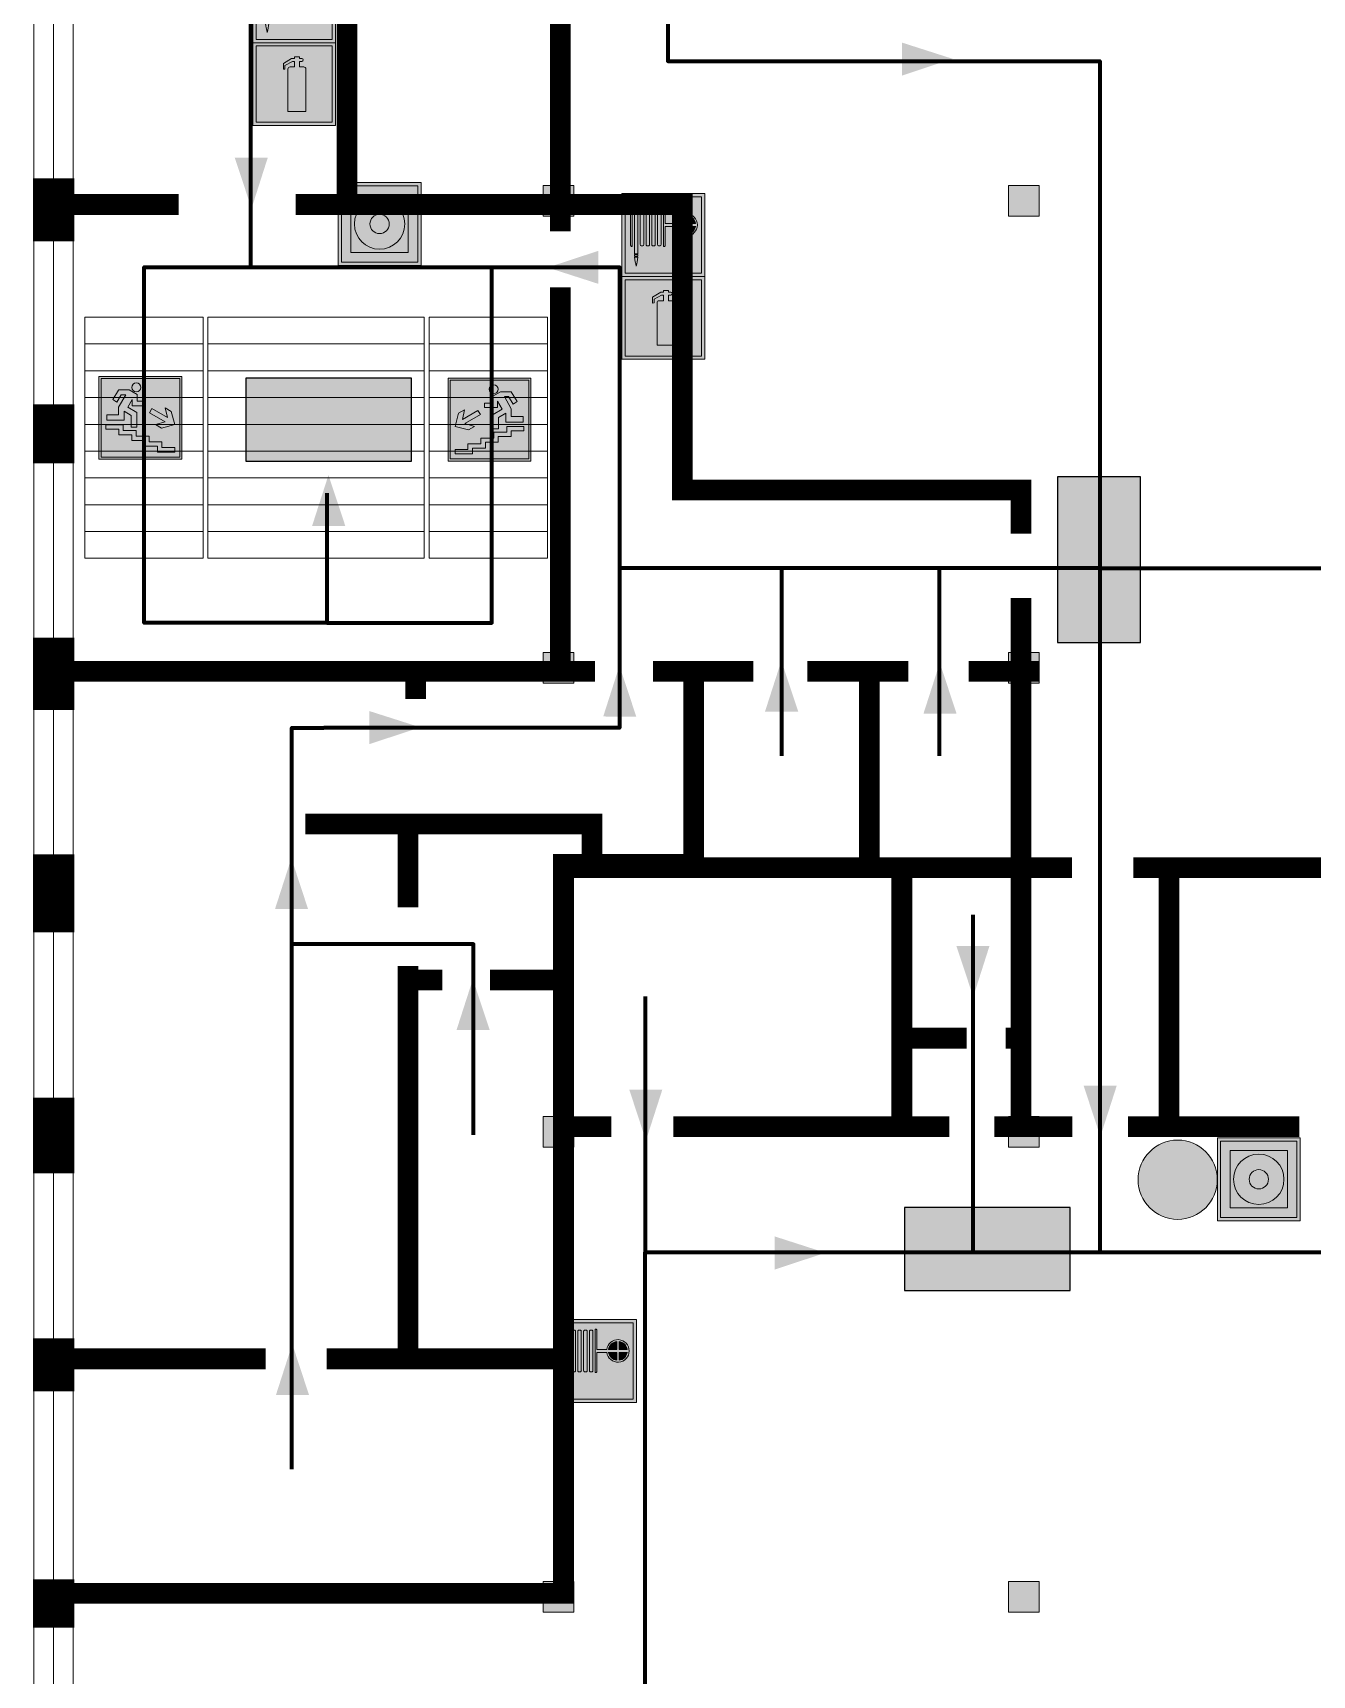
# Model space of a CAD drawing. Header units: millimetres. Extents: x 13810 to 67229, y 12374 to 21950.
# Drawn here: x 25516.7 to 25627.8, y 14650.6 to 14793.2 of the extents above; entities that cross this region are included whole.
import ezdxf

# ---------------------------------------------------------------- set-up
doc = ezdxf.new("R2010")
doc.units = ezdxf.units.MM
doc.layers.add('План_Штампы', color=7, linetype='Continuous')

# ---------------------------------------------------------------- blocks, each defined once
blk = doc.blocks.new('A$C54414219')
at = {"true_color": 0xffffff}
h = blk.add_hatch(color=7, dxfattribs=at)
h.paths.add_polyline_path([(2.39, -9.45), (2.39, -18.3), (11.23, -18.3), (11.23, -9.45)], flags=0)
h.paths.add_polyline_path([(10.71, -13.87, -1), (2.92, -13.87, -1)], flags=0)
h.paths.add_polyline_path([(8.3, -13.87, -1), (5.33, -13.87, -1)], flags=0)
h.paths.add_polyline_path([(0.41, -7.47), (0.41, -20.27), (13.21, -20.27), (13.21, -7.47)])
h.paths.add_polyline_path([(0.92, -19.77), (12.71, -19.77), (12.71, -7.98), (0.92, -7.98)], flags=16)
h.paths.add_polyline_path([(11.23, -9.45), (11.23, -18.3), (2.39, -18.3), (2.39, -9.45)], flags=0)
at = {"lineweight": 5}
h = blk.add_hatch(color=242, dxfattribs=at)
h.paths.add_polyline_path([(12.71, -7.98), (0.92, -7.98), (0.92, -19.77), (12.71, -19.77)])
h.paths.add_polyline_path([(11.23, -18.3), (2.39, -18.3), (2.39, -9.45), (11.23, -9.45)], flags=16)
h.paths.add_polyline_path([(10.71, -13.87, -1), (2.92, -13.87, -1)], flags=0)
h.paths.add_polyline_path([(8.3, -13.87, -1), (5.33, -13.87, -1)], flags=0)
at = {"true_color": 0xffffff}
h = blk.add_hatch(color=7, dxfattribs=at)
h.paths.add_polyline_path([(2.39, -9.45), (2.39, -18.3), (11.23, -18.3), (11.23, -9.45)])
h.paths.add_polyline_path([(10.71, -13.87, -1), (2.92, -13.87, -1)], flags=16)
h.paths.add_polyline_path([(8.3, -13.87, -1), (5.33, -13.87, -1)], flags=0)
at = {"lineweight": 5}
h = blk.add_hatch(color=242, dxfattribs=at)
h.paths.add_polyline_path([(2.92, -13.87, 1), (10.71, -13.87, 1)])
h.paths.add_polyline_path([(8.3, -13.87, -1), (5.33, -13.87, -1)], flags=16)
at = {"color": 242, "lineweight": 5}
for p, q in [((0.41, -20.27), (0.41, -7.47)), ((0.41, -7.47), (13.21, -7.47)), ((0.41, -7.47), (13.21, -7.47)), ((13.21, -20.27), (13.21, -7.47)), ((0.41, -20.27), (13.21, -20.27))]:
    blk.add_line(p, q, dxfattribs=at)
for points in [[(0.92, -7.98), (12.71, -7.98), (12.71, -19.77), (0.92, -19.77)], [(2.39, -9.45), (11.23, -9.45), (11.23, -18.3), (2.39, -18.3)]]:
    blk.add_lwpolyline(points, close=True, dxfattribs=at)
for radius in [3.89, 1.49]:
    blk.add_circle((6.81, -13.87), radius, dxfattribs=at)
blk = doc.blocks.new('A$C7B8C2D5B')
at = {"lineweight": 0}
h = blk.add_hatch(color=5, dxfattribs=at)
h.dxf.hatch_style = 1
h.paths.add_polyline_path([(1.397, -3.024, 1), (-2.112, -3.024, 1)])
at = {"color": 5, "lineweight": 0}
blk.add_circle((-0.358, -3.024), 1.755, dxfattribs=at)
blk = doc.blocks.new('A$C32E8229D')
at = {"true_color": 0xffffff}
blk.add_hatch(color=7, dxfattribs=at).paths.add_polyline_path([(0, 0), (0, -8), (16, -8), (16, 0)])
h = blk.add_hatch(color=126)
h.paths.add_polyline_path([(0.2, -0.2), (15.8, -0.2), (15.8, -7.8), (0.2, -7.8)])
h.paths.add_polyline_path([(13.49, -2.05), (12.08, -2.05), (11.37, -2.63, 0.162397), (11.29, -2.84), (11.29, -3.63), (10.35, -3.63), (10.35, -4.05), (11.68, -4.05), (11.68, -3.48), (12.26, -4.28), (11.29, -5.1), (11.29, -6.78), (11.85, -6.78), (11.85, -5.44), (12.8, -4.64), (12.8, -5.94), (14.46, -5.94), (14.46, -5.39), (13.45, -5.39), (13.45, -3.97), (12.46, -2.59), (13.15, -2.59), (13.69, -3.34), (14.18, -3)], flags=16)
h.paths.add_polyline_path([(10.74, -1.82, 1), (11.8, -1.82, 1)], flags=16)
h.paths.add_polyline_path([(9.39, -3.59), (5.99, -3.59), (6.56, -3.03), (5.91, -3.03), (5.1, -3.83), (5.91, -4.64), (6.56, -4.64), (5.99, -4.09), (9.39, -4.09)], flags=16)
h.paths.add_polyline_path([(4.29, -1.08), (1.72, -1.08), (1.72, -6.6), (4.29, -6.6)], flags=16)
at = {"color": 126}
blk.add_lwpolyline([(16, -8), (0, -8), (0, 0), (16, 0)], close=True, dxfattribs=at)
blk = doc.blocks.new('A$C7B4425F7')
at = {"true_color": 0xffffff}
blk.add_hatch(color=7, dxfattribs=at).paths.add_polyline_path([(0, 0), (-16, 0), (-16, -8), (0, -8)])
h = blk.add_hatch(color=126)
h.paths.add_polyline_path([(-0.2, -0.2), (-15.8, -0.2), (-15.8, -7.8), (-0.2, -7.8)])
h.paths.add_polyline_path([(-11.76, -2.03), (-11.76, -3.66), (-11.17, -3.66, -0.568275), (-11.17, -6.18), (-12.58, -6.18), (-12.58, -2.03)], flags=16)
h.paths.add_polyline_path([(-13.33, -4.12, -0.495768), (-13.59, -6.18), (-15.03, -6.18), (-15.03, -2.03), (-13.59, -2.03, -0.487973)], flags=16)
h.paths.add_polyline_path([(-10.25, -2.03), (-9.48, -2.03), (-9.48, -6.18), (-10.25, -6.18)], flags=16)
h.paths.add_polyline_path([(-13.84, -3.69), (-14.24, -3.69), (-14.24, -3.03), (-13.9, -3.03, -0.692621)], flags=0)
h.paths.add_polyline_path([(-9.15, -2.03), (-8.4, -2.03), (-8.04, -3.07), (-7.68, -2.03), (-6.93, -2.03), (-7.64, -4.1), (-6.93, -6.18), (-7.68, -6.18), (-8.04, -5.14), (-8.4, -6.18), (-9.15, -6.18), (-8.44, -4.1)], flags=16)
h.paths.add_polyline_path([(-11.76, -4.46), (-11.42, -4.46, -0.692621), (-11.36, -5.12), (-11.76, -5.12)], flags=0)
h.paths.add_polyline_path([(-13.9, -5.2), (-14.24, -5.2), (-14.24, -4.55), (-13.84, -4.55, -0.708038)], flags=0)
edge = h.paths.add_edge_path(flags=16)
edge.add_ellipse((-5.51, -4.08), major_axis=(0, 2.05), ratio=0.586184, start_angle=0, end_angle=360)
edge = h.paths.add_edge_path(flags=0)
edge.add_ellipse((-5.51, -4.08), major_axis=(0, 1.14), ratio=0.454828, start_angle=0, end_angle=360)
h.paths.add_polyline_path([(-4.13, -4.96, 0.377264), (-3.48, -4.52, 0.0555), (-3.16, -2.03), (-1.66, -2.03), (-1.66, -4.96), (-0.96, -4.96), (-0.96, -7.01), (-1.75, -7.01), (-1.75, -6.18), (-3.3, -6.18), (-3.3, -7.02), (-4.13, -7.02)], flags=16)
h.paths.add_polyline_path([(-2.73, -2.91), (-2.28, -2.91), (-2.28, -4.96), (-3.05, -4.96, 0.079136)], flags=0)
at = {"color": 126}
blk.add_lwpolyline([(-16, -8), (0, -8), (0, 0), (-16, 0)], close=True, dxfattribs=at)
blk = doc.blocks.new('вниз')
at = {"lineweight": 0, "true_color": 0xffffff}
h = blk.add_hatch(color=7, dxfattribs=at)
h.dxf.hatch_style = 1
h.paths.add_polyline_path([(40994.51, -4472.22), (40986.51, -4472.22), (40986.51, -4480.22), (40994.51, -4480.22)])
h.paths.add_polyline_path([(40994.31, -4472.42), (40994.31, -4480.01), (40986.71, -4480.01), (40986.71, -4472.42)], flags=16)
h.paths.add_polyline_path([(40988.43, -4473.53), (40989.43, -4473.53), (40990.19, -4473.96), (40990.19, -4474.6), (40991, -4474.6), (40991, -4475.06), (40989.73, -4475.06), (40989.73, -4474.46), (40989.3, -4475.18), (40990.17, -4475.7), (40990.17, -4477.11), (40989.63, -4477.11), (40989.63, -4476.01), (40988.94, -4475.59), (40988.94, -4476.46), (40988.94, -4476.46), (40987.47, -4476.46), (40987.26, -4476.46), (40987.26, -4475.92), (40988.4, -4475.92), (40988.4, -4475.2), (40989.1, -4473.99), (40988.66, -4473.99), (40988.24, -4474.7), (40987.86, -4474.47), (40988.41, -4473.56)], flags=0)
h.paths.add_polyline_path([(40990.55, -4473.29, -1), (40989.69, -4473.29, -1)], flags=0)
h.paths.add_polyline_path([(40988.85, -4476.89), (40988.85, -4477.43), (40990.1, -4477.43), (40990.1, -4477.99), (40991.34, -4477.99), (40991.34, -4478.54), (40992.59, -4478.54), (40992.59, -4479.09), (40993.83, -4479.09), (40993.83, -4479.52), (40992.17, -4479.52), (40992.17, -4478.97), (40990.91, -4478.97), (40990.91, -4478.41), (40989.68, -4478.41), (40989.68, -4477.86), (40988.43, -4477.86), (40988.43, -4477.31), (40987.6, -4477.31), (40987.18, -4477.31), (40987.18, -4476.89)], flags=0)
h.paths.add_polyline_path([(40991.61, -4475.33), (40993.12, -4476.2), (40992.9, -4475.27), (40993.48, -4475.6), (40993.83, -4476.88), (40992.56, -4477.22), (40991.97, -4476.88), (40992.9, -4476.61), (40991.38, -4475.74), (40991.58, -4475.39)], flags=0)
h.paths.add_polyline_path([(40990.19, -4473.96), (40989.43, -4473.53), (40988.43, -4473.53), (40988.41, -4473.56), (40987.86, -4474.47), (40988.24, -4474.7), (40988.66, -4473.99), (40989.1, -4473.99), (40988.4, -4475.2), (40988.4, -4475.92), (40987.26, -4475.92), (40987.26, -4476.46), (40987.47, -4476.46), (40988.94, -4476.46), (40988.94, -4476.27), (40988.94, -4475.59), (40989.63, -4476.01), (40989.63, -4477.11), (40990.17, -4477.11), (40990.17, -4475.7), (40989.3, -4475.18), (40989.73, -4474.46), (40989.73, -4475.06), (40991, -4475.06), (40991, -4474.6), (40990.19, -4474.6)], flags=0)
h.paths.add_polyline_path([(40990.55, -4473.29, 1), (40989.69, -4473.29, 1)], flags=0)
h.paths.add_polyline_path([(40991.61, -4475.33), (40991.58, -4475.39), (40991.38, -4475.74), (40992.9, -4476.61), (40991.97, -4476.88), (40992.56, -4477.22), (40993.83, -4476.88), (40993.48, -4475.6), (40992.9, -4475.27), (40993.12, -4476.2)], flags=0)
h.paths.add_polyline_path([(40990.1, -4477.43), (40988.85, -4477.43), (40988.85, -4476.89), (40987.18, -4476.89), (40987.18, -4477.31), (40987.6, -4477.31), (40988.43, -4477.31), (40988.43, -4477.86), (40989.68, -4477.86), (40989.68, -4478.41), (40990.91, -4478.41), (40990.91, -4478.97), (40992.17, -4478.97), (40992.17, -4479.52), (40993.83, -4479.52), (40993.83, -4479.09), (40992.59, -4479.09), (40992.59, -4478.54), (40991.34, -4478.54), (40991.34, -4477.99), (40990.1, -4477.99)], flags=0)
at = {"lineweight": 0}
h = blk.add_hatch(color=126, dxfattribs=at)
h.dxf.hatch_style = 1
h.paths.add_polyline_path([(40994.31, -4472.42), (40986.71, -4472.42), (40986.71, -4480.01), (40994.31, -4480.01)])
h.paths.add_polyline_path([(40988.43, -4473.53), (40989.43, -4473.53), (40990.19, -4473.96), (40990.19, -4474.6), (40991, -4474.6), (40991, -4475.06), (40989.73, -4475.06), (40989.73, -4474.46), (40989.3, -4475.18), (40990.17, -4475.7), (40990.17, -4477.11), (40989.63, -4477.11), (40989.63, -4476.01), (40988.94, -4475.59), (40988.94, -4476.46), (40988.94, -4476.46), (40987.47, -4476.46), (40987.26, -4476.46), (40987.26, -4475.92), (40988.4, -4475.92), (40988.4, -4475.2), (40989.1, -4473.99), (40988.66, -4473.99), (40988.24, -4474.7), (40987.86, -4474.47), (40988.41, -4473.56)], flags=16)
h.paths.add_polyline_path([(40990.55, -4473.29, -1), (40989.69, -4473.29, -1)], flags=16)
h.paths.add_polyline_path([(40988.85, -4476.89), (40988.85, -4477.43), (40990.1, -4477.43), (40990.1, -4477.99), (40991.34, -4477.99), (40991.34, -4478.54), (40992.59, -4478.54), (40992.59, -4479.09), (40993.83, -4479.09), (40993.83, -4479.52), (40992.17, -4479.52), (40992.17, -4478.97), (40990.91, -4478.97), (40990.91, -4478.41), (40989.68, -4478.41), (40989.68, -4477.86), (40988.43, -4477.86), (40988.43, -4477.31), (40987.6, -4477.31), (40987.18, -4477.31), (40987.18, -4476.89)], flags=16)
h.paths.add_polyline_path([(40991.61, -4475.33), (40993.12, -4476.2), (40992.9, -4475.27), (40993.48, -4475.6), (40993.83, -4476.88), (40992.56, -4477.22), (40991.97, -4476.88), (40992.9, -4476.61), (40991.38, -4475.74), (40991.58, -4475.39)], flags=16)
at = {"lineweight": 0, "true_color": 0xffffff}
h = blk.add_hatch(color=7, dxfattribs=at)
h.dxf.hatch_style = 1
h.paths.add_polyline_path([(40989.73, -4474.46), (40989.73, -4475.06), (40991, -4475.06), (40991, -4474.6), (40990.19, -4474.6), (40990.19, -4473.96), (40989.43, -4473.53), (40988.43, -4473.53), (40988.41, -4473.56), (40987.86, -4474.47), (40988.24, -4474.7), (40988.66, -4473.99), (40989.1, -4473.99), (40988.4, -4475.2), (40988.4, -4475.92), (40987.26, -4475.92), (40987.26, -4476.46), (40987.47, -4476.46), (40988.94, -4476.46), (40988.94, -4475.59), (40989.63, -4476.01), (40989.63, -4477.11), (40990.17, -4477.11), (40990.17, -4475.7), (40989.3, -4475.18)])
h.paths.add_polyline_path([(40989.69, -4473.29, 1), (40990.55, -4473.29, 1)])
h.paths.add_polyline_path([(40991.61, -4475.33), (40991.58, -4475.39), (40991.38, -4475.74), (40992.9, -4476.61), (40991.97, -4476.88), (40992.56, -4477.22), (40993.83, -4476.88), (40993.48, -4475.6), (40992.9, -4475.27), (40993.12, -4476.2)])
h.paths.add_polyline_path([(40990.1, -4477.43), (40988.85, -4477.43), (40988.85, -4476.89), (40987.18, -4476.89), (40987.18, -4477.31), (40987.6, -4477.31), (40988.43, -4477.31), (40988.43, -4477.86), (40989.68, -4477.86), (40989.68, -4478.41), (40990.91, -4478.41), (40990.91, -4478.97), (40992.17, -4478.97), (40992.17, -4479.52), (40993.83, -4479.52), (40993.83, -4479.09), (40992.59, -4479.09), (40992.59, -4478.54), (40991.34, -4478.54), (40991.34, -4477.99), (40990.1, -4477.99)])
at = {"color": 126, "lineweight": 0}
for points in [[(40986.51, -4472.22), (40994.51, -4472.22), (40994.51, -4480.22), (40986.51, -4480.22)], [(40986.71, -4472.42), (40994.31, -4472.42), (40994.31, -4480.01), (40986.71, -4480.01)]]:
    blk.add_lwpolyline(points, close=True, dxfattribs=at)
for points in [[(40987.47, -4476.46), (40987.26, -4476.46), (40987.26, -4475.92), (40988.4, -4475.92), (40988.4, -4475.2), (40989.1, -4473.99), (40988.66, -4473.99), (40988.24, -4474.7), (40987.86, -4474.47), (40988.41, -4473.56), (40988.43, -4473.53), (40989.43, -4473.53), (40990.19, -4473.96), (40990.19, -4474.6), (40991, -4474.6), (40991, -4475.06), (40989.73, -4475.06), (40989.73, -4474.46), (40989.3, -4475.18), (40990.17, -4475.7), (40990.17, -4477.11), (40989.63, -4477.11), (40989.63, -4476.01), (40988.94, -4475.59), (40988.94, -4476.46)], [(40991.58, -4475.39), (40991.38, -4475.74), (40992.9, -4476.61), (40991.97, -4476.88), (40992.56, -4477.22), (40993.83, -4476.88), (40993.48, -4475.6), (40992.9, -4475.27), (40993.12, -4476.2), (40991.61, -4475.33), (40991.58, -4475.39)], [(40987.6, -4477.31), (40987.18, -4477.31), (40987.18, -4476.89), (40988.85, -4476.89), (40988.85, -4477.43), (40990.1, -4477.43), (40990.1, -4477.99), (40991.34, -4477.99), (40991.34, -4478.54), (40992.59, -4478.54), (40992.59, -4479.09), (40993.83, -4479.09), (40993.83, -4479.52), (40992.17, -4479.52), (40992.17, -4478.97), (40990.91, -4478.97), (40990.91, -4478.41), (40989.68, -4478.41), (40989.68, -4477.86), (40988.43, -4477.86), (40988.43, -4477.31), (40987.6, -4477.31)], [(40987.47, -4476.46), (40988.94, -4476.46), (40988.94, -4476.27)]]:
    blk.add_lwpolyline(points, dxfattribs=at)
blk.add_circle((40990.12, -4473.29), 0.432, dxfattribs=at)
blk = doc.blocks.new('вниз 3')
at = {"lineweight": 0, "true_color": 0xffffff}
h = blk.add_hatch(color=7, dxfattribs=at)
h.dxf.hatch_style = 1
h.paths.add_polyline_path([(40997.5, -4475.69), (40997.25, -4475.28), (40995.76, -4476.15), (40995.97, -4475.23), (40995.39, -4475.56), (40995.05, -4476.83), (40996.33, -4477.17), (40996.91, -4476.83), (40996, -4476.55)], flags=0)
h.paths.add_polyline_path([(40999.81, -4473.95), (41000.22, -4473.95), (41000.64, -4474.67), (41001.03, -4474.43), (41000.46, -4473.49), (41000.42, -4473.49), (40999.43, -4473.49), (40998.68, -4473.92), (40998.68, -4474.57), (40997.88, -4474.57), (40997.88, -4475), (40999.14, -4475), (40999.14, -4474.43), (40999.14, -4474.38), (40999.59, -4475.15), (40998.72, -4475.67), (40998.72, -4477.06), (40999.24, -4477.06), (40999.24, -4475.96), (40999.95, -4475.56), (40999.95, -4476.43), (41001.61, -4476.43), (41001.61, -4475.88), (41000.47, -4475.88), (41000.47, -4475.12)], flags=0)
h.paths.add_polyline_path([(40999.2, -4473.24, 1), (40998.35, -4473.24, 1)], flags=0)
h.paths.add_polyline_path([(41000.46, -4477.26), (41001.69, -4477.26), (41001.69, -4476.84), (41000.03, -4476.84), (41000.03, -4477.39), (40998.78, -4477.39), (40998.78, -4477.95), (40997.53, -4477.95), (40997.53, -4478.5), (40996.29, -4478.5), (40996.29, -4479.06), (40995.05, -4479.06), (40995.05, -4479.48), (40995.29, -4479.48), (40996.72, -4479.48), (40996.72, -4478.92), (40997.97, -4478.92), (40997.97, -4478.36), (40999.2, -4478.36), (40999.2, -4477.81), (41000.46, -4477.81)], flags=0)
h.paths.add_polyline_path([(41002.37, -4472.17), (40994.37, -4472.17), (40994.37, -4480.17), (41002.37, -4480.17)])
h.paths.add_polyline_path([(41002.16, -4479.96), (40994.57, -4479.96), (40994.57, -4472.37), (41002.16, -4472.37)], flags=16)
h.paths.add_polyline_path([(41001.61, -4475.88), (41001.61, -4476.43), (40999.95, -4476.43), (40999.95, -4475.56), (40999.24, -4475.96), (40999.24, -4477.06), (40998.72, -4477.06), (40998.72, -4475.67), (40999.59, -4475.15), (40999.14, -4474.38), (40999.14, -4474.43), (40999.14, -4475), (40997.88, -4475), (40997.88, -4474.57), (40998.68, -4474.57), (40998.68, -4473.92), (40999.43, -4473.49), (41000.42, -4473.49), (41000.46, -4473.49), (41001.03, -4474.43), (41000.64, -4474.67), (41000.22, -4473.95), (40999.81, -4473.95), (41000.47, -4475.12), (41000.47, -4475.88)], flags=0)
h.paths.add_polyline_path([(41001.69, -4476.84), (41001.69, -4477.26), (41000.46, -4477.26), (41000.46, -4477.81), (40999.2, -4477.81), (40999.2, -4478.36), (40997.97, -4478.36), (40997.97, -4478.92), (40996.72, -4478.92), (40996.72, -4479.48), (40995.05, -4479.48), (40995.05, -4479.06), (40996.29, -4479.06), (40996.29, -4478.5), (40997.53, -4478.5), (40997.53, -4477.95), (40998.78, -4477.95), (40998.78, -4477.39), (41000.03, -4477.39), (41000.03, -4476.84)], flags=0)
h.paths.add_polyline_path([(40998.35, -4473.24, -1), (40999.2, -4473.24, -1)], flags=0)
h.paths.add_polyline_path([(40997.5, -4475.69), (40996, -4476.55), (40996.91, -4476.83), (40996.33, -4477.17), (40995.05, -4476.83), (40995.39, -4475.56), (40995.97, -4475.23), (40995.76, -4476.15), (40997.25, -4475.28)], flags=0)
at = {"lineweight": 0}
h = blk.add_hatch(color=126, dxfattribs=at)
h.dxf.hatch_style = 1
h.paths.add_polyline_path([(41002.16, -4472.37), (40994.57, -4472.37), (40994.57, -4479.96), (41002.16, -4479.96)])
h.paths.add_polyline_path([(40995.97, -4475.23), (40995.76, -4476.15), (40997.25, -4475.28), (40997.5, -4475.69), (40996, -4476.55), (40996.91, -4476.83), (40996.33, -4477.17), (40995.05, -4476.83), (40995.39, -4475.56)], flags=16)
h.paths.add_polyline_path([(40997.88, -4474.57), (40998.68, -4474.57), (40998.68, -4473.92), (40999.43, -4473.49), (41000.42, -4473.49), (41000.46, -4473.49), (41001.03, -4474.43), (41000.64, -4474.67), (41000.22, -4473.95), (40999.81, -4473.95), (41000.47, -4475.12), (41000.47, -4475.88), (41001.61, -4475.88), (41001.61, -4476.43), (40999.95, -4476.43), (40999.95, -4475.56), (40999.24, -4475.96), (40999.24, -4477.06), (40998.72, -4477.06), (40998.72, -4475.67), (40999.59, -4475.15), (40999.14, -4474.38), (40999.14, -4474.43), (40999.14, -4475), (40997.88, -4475)], flags=16)
h.paths.add_polyline_path([(40998.35, -4473.24, -1), (40999.2, -4473.24, -1)], flags=16)
h.paths.add_polyline_path([(40997.53, -4477.95), (40998.78, -4477.95), (40998.78, -4477.39), (41000.03, -4477.39), (41000.03, -4476.84), (41001.69, -4476.84), (41001.69, -4477.26), (41000.46, -4477.26), (41000.46, -4477.81), (40999.2, -4477.81), (40999.2, -4478.36), (40997.97, -4478.36), (40997.97, -4478.92), (40996.72, -4478.92), (40996.72, -4479.48), (40995.05, -4479.48), (40995.05, -4479.06), (40996.29, -4479.06), (40996.29, -4478.5), (40997.53, -4478.5)], flags=16)
at = {"lineweight": 0, "true_color": 0xffffff}
h = blk.add_hatch(color=7, dxfattribs=at)
h.dxf.hatch_style = 1
h.paths.add_polyline_path([(40999.2, -4473.24, 1), (40998.35, -4473.24, 1)])
h.paths.add_polyline_path([(40999.81, -4473.95), (41000.22, -4473.95), (41000.64, -4474.67), (41001.03, -4474.43), (41000.46, -4473.49), (41000.42, -4473.49), (40999.43, -4473.49), (40998.68, -4473.92), (40998.68, -4474.57), (40997.88, -4474.57), (40997.88, -4475), (40999.14, -4475), (40999.14, -4474.43), (40999.14, -4474.38), (40999.59, -4475.15), (40998.72, -4475.67), (40998.72, -4477.06), (40999.24, -4477.06), (40999.24, -4475.96), (40999.95, -4475.56), (40999.95, -4476.43), (41001.61, -4476.43), (41001.61, -4475.88), (41000.47, -4475.88), (41000.47, -4475.12)])
h.paths.add_polyline_path([(40999.2, -4477.81), (41000.46, -4477.81), (41000.46, -4477.26), (41001.69, -4477.26), (41001.69, -4476.84), (41000.03, -4476.84), (41000.03, -4477.39), (40998.78, -4477.39), (40998.78, -4477.95), (40997.53, -4477.95), (40997.53, -4478.5), (40996.29, -4478.5), (40996.29, -4479.06), (40995.05, -4479.06), (40995.05, -4479.48), (40995.29, -4479.48), (40996.72, -4479.48), (40996.72, -4478.92), (40997.97, -4478.92), (40997.97, -4478.36), (40999.2, -4478.36)])
h.paths.add_polyline_path([(40997.5, -4475.69), (40997.25, -4475.28), (40995.76, -4476.15), (40995.97, -4475.23), (40995.39, -4475.56), (40995.05, -4476.83), (40996.33, -4477.17), (40996.91, -4476.83), (40996, -4476.55)])
at = {"color": 126, "lineweight": 0}
for points in [[(40994.37, -4472.17), (41002.37, -4472.17), (41002.37, -4480.17), (40994.37, -4480.17)], [(40994.57, -4472.37), (41002.16, -4472.37), (41002.16, -4479.96), (40994.57, -4479.96)]]:
    blk.add_lwpolyline(points, close=True, dxfattribs=at)
for points in [[(40999.14, -4474.43), (40999.14, -4475), (40997.88, -4475), (40997.88, -4474.57), (40998.68, -4474.57), (40998.68, -4473.92), (40999.43, -4473.49), (41000.42, -4473.49), (41000.46, -4473.49), (41001.03, -4474.43), (41000.64, -4474.67), (41000.22, -4473.95), (40999.81, -4473.95), (41000.47, -4475.12), (41000.47, -4475.88), (41001.61, -4475.88), (41001.61, -4476.43), (40999.95, -4476.43), (40999.95, -4475.56), (40999.24, -4475.96), (40999.24, -4477.06), (40998.72, -4477.06), (40998.72, -4475.67), (40999.59, -4475.15), (40999.14, -4474.38), (40999.14, -4474.43)], [(40995.05, -4476.83), (40995.39, -4475.56), (40995.97, -4475.23), (40995.76, -4476.15), (40997.25, -4475.28), (40997.5, -4475.69), (40996, -4476.55), (40996.91, -4476.83), (40996.33, -4477.17), (40995.05, -4476.83)], [(40995.29, -4479.48), (40995.05, -4479.48), (40995.05, -4479.06), (40996.29, -4479.06), (40996.29, -4478.5), (40997.53, -4478.5), (40997.53, -4477.95), (40998.78, -4477.95), (40998.78, -4477.39), (41000.03, -4477.39), (41000.03, -4476.84), (41001.69, -4476.84), (41001.69, -4477.26), (41000.46, -4477.26), (41000.46, -4477.81), (40999.2, -4477.81), (40999.2, -4478.36), (40997.97, -4478.36), (40997.97, -4478.92), (40996.72, -4478.92), (40996.72, -4479.48), (40995.05, -4479.48)]]:
    blk.add_lwpolyline(points, dxfattribs=at)
blk.add_circle((40998.77, -4473.24), 0.426, dxfattribs=at)
blk = doc.blocks.new('A$C3AD82952')
at = {"true_color": 0xf5f5ff}
h = blk.add_hatch(color=7, dxfattribs=at)
h.dxf.hatch_style = 1
h.paths.add_polyline_path([(8.21, 8.73, 0.414214), (7.89, 9.05), (7.22, 9.05), (7.22, 9.92), (7.59, 9.92, 1), (7.57, 10.36), (7.22, 10.36), (7.22, 10.6), (6.43, 10.6), (6.43, 10.36), (6.01, 10.36), (4.74, 9.59), (4.74, 8.69), (4.98, 8.73), (4.98, 9.26), (6.12, 9.91), (6.43, 9.91), (6.43, 9.05), (5.76, 9.05, 0.414214), (5.44, 8.73), (5.44, 2.2), (8.21, 2.2)], flags=0)
h.paths.add_polyline_path([(12.8, 12.8), (0, 12.8), (0, 0), (12.8, 0)])
h.paths.add_polyline_path([(0.51, 12.29), (12.29, 12.29), (12.29, 0.51), (0.51, 0.51)], flags=16)
h.paths.add_polyline_path([(4.74, 9.59), (6.01, 10.36), (6.43, 10.36), (6.43, 10.6), (7.22, 10.6), (7.22, 10.36), (7.59, 10.36, -0.94586), (7.59, 9.92), (7.22, 9.92), (7.22, 9.05), (7.89, 9.05, -0.414214), (8.21, 8.73), (8.21, 2.2), (5.44, 2.2), (5.44, 8.73, -0.414214), (5.76, 9.05), (6.43, 9.05), (6.43, 9.91), (6.12, 9.91), (4.98, 9.26), (4.98, 8.73), (4.74, 8.69)], flags=0)
h = blk.add_hatch(color=242)
h.dxf.hatch_style = 1
h.paths.add_polyline_path([(12.29, 12.29), (0.51, 12.29), (0.51, 0.51), (12.29, 0.51)])
h.paths.add_polyline_path([(4.74, 8.69), (4.74, 9.59), (6.01, 10.36), (6.43, 10.36), (6.43, 10.6), (7.22, 10.6), (7.22, 10.36), (7.59, 10.36, -0.94586), (7.59, 9.92), (7.22, 9.92), (7.22, 9.05), (7.89, 9.05, -0.414214), (8.21, 8.73), (8.21, 2.2), (5.44, 2.2), (5.44, 8.73, -0.414214), (5.76, 9.05), (6.43, 9.05), (6.43, 9.91), (6.12, 9.91), (4.98, 9.26), (4.98, 8.73)], flags=16)
h = blk.add_hatch(color=7, dxfattribs=at)
h.dxf.hatch_style = 1
h.paths.add_polyline_path([(8.21, 8.73, 0.414214), (7.89, 9.05), (7.22, 9.05), (7.22, 9.92), (7.59, 9.92, 1), (7.57, 10.36), (7.22, 10.36), (7.22, 10.6), (6.43, 10.6), (6.43, 10.36), (6.01, 10.36), (4.74, 9.59), (4.74, 8.69), (4.98, 8.73), (4.98, 9.26), (6.12, 9.91), (6.43, 9.91), (6.43, 9.05), (5.76, 9.05, 0.414214), (5.44, 8.73), (5.44, 2.2), (8.21, 2.2)])
at = {"color": 242, "lineweight": 5}
for p, q in [((0, 0), (0, 12.8)), ((0, 12.8), (12.8, 12.8)), ((12.8, 0), (12.8, 12.8)), ((6.01, 10.36), (4.74, 9.59)), ((6.01, 10.36), (6.43, 10.36)), ((7.22, 10.6), (6.43, 10.6)), ((6.43, 10.6), (6.43, 10.36)), ((7.22, 10.36), (7.22, 10.6)), ((7.59, 10.36), (7.22, 10.36)), ((4.74, 9.59), (4.74, 8.69)), ((4.74, 8.69), (4.98, 8.73)), ((4.98, 9.26), (6.12, 9.91)), ((4.98, 8.73), (4.98, 9.26)), ((5.44, 2.2), (5.44, 8.73)), ((5.76, 9.05), (6.43, 9.05)), ((6.12, 9.91), (6.43, 9.91)), ((6.43, 9.91), (6.43, 9.05)), ((7.22, 9.05), (7.22, 9.92)), ((7.59, 9.92), (7.22, 9.92)), ((7.89, 9.05), (7.22, 9.05)), ((8.21, 2.2), (8.21, 8.73)), ((0, 0), (12.8, 0)), ((5.44, 2.2), (8.21, 2.2))]:
    blk.add_line(p, q, dxfattribs=at)
blk.add_lwpolyline([(0.51, 12.29), (12.29, 12.29), (12.29, 0.51), (0.51, 0.51)], close=True, dxfattribs=at)
for centre, radius, start, end in [((7.58, 10.14), 0.223, 273.1875, 86.8125), ((5.76, 8.73), 0.32, 90, 180), ((7.89, 8.73), 0.32, 0, 90)]:
    blk.add_arc(centre, radius, start, end, dxfattribs=at)
blk = doc.blocks.new('A$C37112FD5')
at = {"true_color": 0xf5f5ff}
h = blk.add_hatch(color=7, dxfattribs=at)
h.dxf.hatch_style = 1
h.paths.add_polyline_path([(12.8, -7.4), (0, -7.4), (0, -20.2), (12.8, -20.2)])
h.paths.add_polyline_path([(12.29, -7.91), (12.29, -19.69), (0.51, -19.69), (0.51, -7.91)], flags=16)
h.paths.add_polyline_path([(4.98, -9.04, -0.42597), (5.17, -9.22), (5.17, -12.25), (5.17, -15.29, -0.432244), (4.98, -15.47), (4.83, -15.47, -0.42597), (4.64, -15.29), (4.64, -12.25), (4.64, -9.22, -0.432244), (4.83, -9.04)], flags=0)
h.paths.add_polyline_path([(4.28, -9.22), (4.28, -12.25), (4.28, -15.29, -0.432244), (4.09, -15.47), (3.94, -15.47, -0.42597), (3.75, -15.29), (3.75, -12.25), (3.75, -9.22, -0.432244), (3.94, -9.04), (4.09, -9.04, -0.42597)], flags=0)
h.paths.add_polyline_path([(5.72, -9.04), (5.87, -9.04, -0.42597), (6.06, -9.22), (6.06, -12.25), (6.06, -15.29, -0.432244), (5.87, -15.47), (5.72, -15.47, -0.42597), (5.53, -15.29), (5.53, -12.25), (5.53, -9.22, -0.432244)], flags=0)
h.paths.add_polyline_path([(6.42, -8.9), (6.5, -8.9, -0.42597), (6.69, -9.08), (6.69, -12.03), (8.21, -12.03, -15.824349), (8.21, -12.47), (6.69, -12.47), (6.69, -15.42, -0.432244), (6.5, -15.6), (6.42, -15.6)], flags=0)
h.paths.add_polyline_path([(3.39, -9.22), (3.39, -12.25), (3.39, -15.29, -0.432244), (3.2, -15.47), (3.05, -15.47, -0.42597), (2.85, -15.29), (2.85, -12.25), (2.85, -9.22, -0.432244), (3.05, -9.04), (3.2, -9.04, -0.42597)], flags=0)
h.paths.add_polyline_path([(2.5, -9.22), (2.5, -16.71), (1.96, -16.71), (1.96, -9.22, -0.432244), (2.15, -9.04), (2.31, -9.04, -0.42597)], flags=0)
h.paths.add_polyline_path([(1.61, -8.9), (1.61, -15.6), (1.57, -15.6, -0.42597), (1.37, -15.42), (1.37, -12.03), (1.37, -9.09, -0.432244), (1.57, -8.9)], flags=0)
h.paths.add_polyline_path([(9.76, -10.81), (9.76, -12.03), (8.49, -12.03, -0.336371)], flags=0)
h.paths.add_polyline_path([(8.49, -12.47), (9.76, -12.47), (9.76, -13.7, -0.336371)], flags=0)
h.paths.add_polyline_path([(10.11, -10.81, -0.336371), (11.38, -12.03), (10.11, -12.03)], flags=0)
h.paths.add_polyline_path([(10.11, -12.47), (11.38, -12.47, -0.336371), (10.11, -13.7)], flags=0)
h.paths.add_polyline_path([(2.5, -16.84), (2.5, -17.05), (1.97, -17.05), (1.97, -16.84)], flags=0)
h.paths.add_polyline_path([(2.5, -17.24, -0.033778), (2.24, -18.6, -0.033778), (1.97, -17.24)], flags=0)
h = blk.add_hatch(color=242)
h.dxf.hatch_style = 1
h.paths.add_polyline_path([(12.29, -7.91), (0.51, -7.91), (0.51, -19.69), (12.29, -19.69)])
h.paths.add_polyline_path([(6.42, -15.6), (6.42, -8.9), (6.5, -8.9, -0.42597), (6.69, -9.08), (6.69, -12.03), (8.21, -12.03, -15.824349), (8.21, -12.47), (6.69, -12.47), (6.69, -15.42, -0.432244), (6.5, -15.6)], flags=16)
h.paths.add_polyline_path([(5.87, -15.47), (5.72, -15.47, -0.42597), (5.53, -15.29), (5.53, -12.25), (5.53, -9.22, -0.432244), (5.72, -9.04), (5.87, -9.04, -0.42597), (6.06, -9.22), (6.06, -12.25), (6.06, -15.29, -0.432244)], flags=16)
h.paths.add_polyline_path([(4.98, -15.47), (4.83, -15.47, -0.42597), (4.64, -15.29), (4.64, -12.25), (4.64, -9.22, -0.432244), (4.83, -9.04), (4.98, -9.04, -0.42597), (5.17, -9.22), (5.17, -12.25), (5.17, -15.29, -0.432244)], flags=16)
h.paths.add_polyline_path([(4.09, -15.47), (3.94, -15.47, -0.42597), (3.75, -15.29), (3.75, -12.25), (3.75, -9.22, -0.432244), (3.94, -9.04), (4.09, -9.04, -0.42597), (4.28, -9.22), (4.28, -12.25), (4.28, -15.29, -0.432244)], flags=16)
h.paths.add_polyline_path([(3.2, -15.47), (3.05, -15.47, -0.42597), (2.85, -15.29), (2.85, -12.25), (2.85, -9.22, -0.432244), (3.05, -9.04), (3.2, -9.04, -0.42597), (3.39, -9.22), (3.39, -12.25), (3.39, -15.29, -0.432244)], flags=16)
h.paths.add_polyline_path([(2.5, -17.05), (1.97, -17.05), (1.97, -16.84), (2.5, -16.84)], flags=16)
h.paths.add_polyline_path([(2.5, -17.24, -0.033778), (2.24, -18.6, -0.033778), (1.97, -17.24)], flags=16)
h.paths.add_polyline_path([(2.5, -16.71), (1.96, -16.71), (1.96, -9.22, -0.432244), (2.15, -9.04), (2.31, -9.04, -0.42597), (2.5, -9.22)], flags=16)
h.paths.add_polyline_path([(1.61, -15.6), (1.57, -15.6, -0.42597), (1.37, -15.42), (1.37, -12.03), (1.37, -9.09, -0.432244), (1.57, -8.9), (1.61, -8.9)], flags=16)
h.paths.add_polyline_path([(8.49, -12.47), (9.76, -12.47), (9.76, -13.7, -0.336371)], flags=0)
h.paths.add_polyline_path([(10.11, -13.7), (10.11, -12.47), (11.38, -12.47, -0.336371)], flags=0)
h.paths.add_polyline_path([(8.49, -12.03, -0.336371), (9.76, -10.81), (9.76, -12.03)], flags=0)
h.paths.add_polyline_path([(10.11, -12.03), (10.11, -10.81, -0.336371), (11.38, -12.03)], flags=0)
h = blk.add_hatch(color=7, dxfattribs=at)
h.dxf.hatch_style = 1
h.paths.add_polyline_path([(1.61, -8.9), (1.57, -8.9, 0.432244), (1.37, -9.09), (1.37, -12.03), (1.37, -15.42, 0.42597), (1.57, -15.6), (1.61, -15.6)])
h.paths.add_polyline_path([(2.5, -9.22, 0.42597), (2.31, -9.04), (2.15, -9.04, 0.432244), (1.96, -9.22), (1.96, -16.71), (2.5, -16.71)])
h.paths.add_polyline_path([(2.5, -16.84), (1.97, -16.84), (1.97, -17.05), (2.5, -17.05)])
h.paths.add_polyline_path([(2.5, -17.24), (1.97, -17.24, 0.033778), (2.24, -18.6, 0.033778)])
h.paths.add_polyline_path([(3.39, -12.25), (3.39, -9.22, 0.42597), (3.2, -9.04), (3.05, -9.04, 0.432244), (2.85, -9.22), (2.85, -12.25), (2.85, -15.29, 0.42597), (3.05, -15.47), (3.2, -15.47, 0.432244), (3.39, -15.29)])
h.paths.add_polyline_path([(4.28, -12.25), (4.28, -9.22, 0.42597), (4.09, -9.04), (3.94, -9.04, 0.432244), (3.75, -9.22), (3.75, -12.25), (3.75, -15.29, 0.42597), (3.94, -15.47), (4.09, -15.47, 0.432244), (4.28, -15.29)])
h.paths.add_polyline_path([(5.17, -12.25), (5.17, -9.22, 0.42597), (4.98, -9.04), (4.83, -9.04, 0.432244), (4.64, -9.22), (4.64, -12.25), (4.64, -15.29, 0.42597), (4.83, -15.47), (4.98, -15.47, 0.432244), (5.17, -15.29)])
h.paths.add_polyline_path([(6.06, -12.25), (6.06, -9.22, 0.42597), (5.87, -9.04), (5.72, -9.04, 0.432244), (5.53, -9.22), (5.53, -12.25), (5.53, -15.29, 0.42597), (5.72, -15.47), (5.87, -15.47, 0.432244), (6.06, -15.29)])
h.paths.add_polyline_path([(6.69, -12.47), (8.21, -12.47, 15.824349), (8.21, -12.03), (6.69, -12.03), (6.69, -9.08, 0.42597), (6.5, -8.9), (6.42, -8.9), (6.42, -15.6), (6.5, -15.6, 0.432244), (6.69, -15.42)])
h.paths.add_polyline_path([(8.49, -12.47), (9.76, -12.47), (9.76, -13.7, -0.336371)], flags=16)
h.paths.add_polyline_path([(8.49, -12.03, -0.336371), (9.76, -10.81), (9.76, -12.03)], flags=16)
h.paths.add_polyline_path([(10.11, -12.47), (11.38, -12.47, -0.336371), (10.11, -13.7)], flags=16)
h.paths.add_polyline_path([(10.11, -12.03), (10.11, -10.81, -0.336371), (11.38, -12.03)], flags=16)
h = blk.add_hatch(color=242)
h.dxf.hatch_style = 1
h.paths.add_polyline_path([(9.76, -10.81, 0.336371), (8.49, -12.03), (9.76, -12.03)])
h.paths.add_polyline_path([(10.11, -10.81), (10.11, -12.03), (11.38, -12.03, 0.336371)])
h.paths.add_polyline_path([(11.38, -12.47), (10.11, -12.47), (10.11, -13.7, 0.336371)])
h.paths.add_polyline_path([(9.76, -12.47), (8.49, -12.47, 0.336371), (9.76, -13.7)])
at = {"color": 242, "lineweight": 5}
for p, q in [((0, -20.2), (0, -7.4)), ((0, -7.4), (12.8, -7.4)), ((12.8, -20.2), (12.8, -7.4)), ((1.37, -12.03), (1.37, -9.08)), ((1.57, -8.9), (1.61, -8.9)), ((1.61, -8.9), (1.61, -15.6)), ((1.96, -16.71), (1.96, -9.22)), ((2.15, -9.04), (2.31, -9.04)), ((2.5, -16.71), (2.5, -9.22)), ((2.85, -12.25), (2.85, -9.22)), ((3.05, -9.04), (3.2, -9.04)), ((3.39, -12.25), (3.39, -9.22)), ((3.75, -12.25), (3.75, -9.22)), ((3.94, -9.04), (4.09, -9.04)), ((4.28, -12.25), (4.28, -9.22)), ((4.64, -12.25), (4.64, -9.22)), ((4.83, -9.04), (4.98, -9.04)), ((5.17, -12.25), (5.17, -9.22)), ((5.53, -12.25), (5.53, -9.22)), ((5.72, -9.04), (5.87, -9.04)), ((6.06, -12.25), (6.06, -9.22)), ((6.42, -8.9), (6.42, -15.6)), ((6.5, -8.9), (6.42, -8.9)), ((6.69, -12.03), (6.69, -9.08)), ((1.37, -12.03), (1.37, -15.42)), ((2.85, -12.25), (2.85, -15.29)), ((3.39, -12.25), (3.39, -15.29)), ((3.75, -12.25), (3.75, -15.29)), ((4.28, -12.25), (4.28, -15.29)), ((4.64, -12.25), (4.64, -15.29)), ((5.17, -12.25), (5.17, -15.29)), ((5.53, -12.25), (5.53, -15.29)), ((6.06, -12.25), (6.06, -15.29)), ((8.21, -12.03), (6.69, -12.03)), ((8.21, -12.47), (6.69, -12.47)), ((6.69, -12.47), (6.69, -15.42)), ((9.76, -12.03), (8.49, -12.03)), ((9.76, -12.47), (8.49, -12.47)), ((9.76, -10.81), (9.76, -12.03)), ((9.76, -12.47), (9.76, -13.7)), ((10.11, -10.81), (10.11, -12.03)), ((11.38, -12.03), (10.11, -12.03)), ((11.38, -12.47), (10.11, -12.47)), ((10.11, -12.47), (10.11, -13.7)), ((1.57, -15.6), (1.61, -15.6)), ((1.96, -16.71), (2.5, -16.71)), ((1.97, -16.84), (2.5, -16.84)), ((1.97, -17.05), (1.97, -16.84)), ((2.5, -17.05), (1.97, -17.05)), ((1.97, -17.24), (2.5, -17.24)), ((2.5, -16.84), (2.5, -17.05)), ((3.05, -15.47), (3.2, -15.47)), ((3.94, -15.47), (4.09, -15.47)), ((4.83, -15.47), (4.98, -15.47)), ((5.72, -15.47), (5.87, -15.47)), ((6.42, -15.6), (6.5, -15.6)), ((0, -20.2), (12.8, -20.2))]:
    blk.add_line(p, q, dxfattribs=at)
blk.add_lwpolyline([(0.51, -7.91), (12.29, -7.91), (12.29, -19.69), (0.51, -19.69)], close=True, dxfattribs=at)
for centre, radius, start, end in [((1.56, -9.09), 0.182, 87.1027, 180.6071), ((2.15, -9.22), 0.182, 87.1027, 180.6071), ((2.32, -9.22), 0.182, 359.3929, 92.8973), ((3.04, -9.22), 0.182, 87.1027, 180.6071), ((3.21, -9.22), 0.182, 359.3929, 92.8973), ((3.93, -9.22), 0.182, 87.1027, 180.6071), ((4.1, -9.22), 0.182, 359.3929, 92.8973), ((4.82, -9.22), 0.182, 87.1027, 180.6071), ((4.99, -9.22), 0.182, 359.3929, 92.8973), ((5.71, -9.22), 0.182, 87.1027, 180.6071), ((5.88, -9.22), 0.182, 359.3929, 92.8973), ((6.51, -9.09), 0.182, 359.3929, 92.8973), ((9.93, -12.25), 1.74, 187.2319, 172.7681), ((9.93, -12.25), 1.46, 96.9927, 171.3585), ((9.93, -12.25), 1.46, 188.6415, 263.0073), ((9.93, -12.25), 1.46, 8.6415, 83.0073), ((9.93, -12.25), 1.46, 276.9927, 351.3585), ((1.56, -15.42), 0.182, 179.3929, 272.8973), ((12.17, -15.98), 10.27, 187.041, 194.7793), ((-7.7, -15.98), 10.27, 345.2207, 352.959), ((3.04, -15.29), 0.182, 179.3929, 272.8973), ((3.21, -15.29), 0.182, 267.1027, 0.6071), ((3.93, -15.29), 0.182, 179.3929, 272.8973), ((4.1, -15.29), 0.182, 267.1027, 0.6071), ((4.82, -15.29), 0.182, 179.3929, 272.8973), ((4.99, -15.29), 0.182, 267.1027, 0.6071), ((5.71, -15.29), 0.182, 179.3929, 272.8973), ((5.88, -15.29), 0.182, 267.1027, 0.6071), ((6.51, -15.42), 0.182, 267.1027, 0.6071)]:
    blk.add_arc(centre, radius, start, end, dxfattribs=at)

msp = doc.modelspace()

# ---------------------------------------------------------------- hatches: boundary and pattern name
at = {"lineweight": 0}
h = msp.add_hatch(color=256, dxfattribs=at)
h.dxf.hatch_style = 1
h.paths.add_polyline_path([(25563.71, 14777.31), (25563.71, 14779.98), (25561.04, 14779.98), (25561.04, 14777.31)])
h = msp.add_hatch(color=256, dxfattribs=at)
h.dxf.hatch_style = 1
h.paths.add_polyline_path([(25604.1, 14777.31), (25604.1, 14779.98), (25601.43, 14779.98), (25601.43, 14777.31)])
h = msp.add_hatch(color=256, dxfattribs=at)
h.dxf.hatch_style = 1
h.paths.add_polyline_path([(25563.71, 14736.76), (25563.71, 14739.42), (25561.04, 14739.42), (25561.04, 14736.76)])
h = msp.add_hatch(color=256, dxfattribs=at)
h.dxf.hatch_style = 1
h.paths.add_polyline_path([(25604.1, 14736.76), (25604.1, 14739.42), (25601.43, 14739.42), (25601.43, 14736.76)])
h = msp.add_hatch(color=256, dxfattribs=at)
h.dxf.hatch_style = 1
h.paths.add_polyline_path([(25563.71, 14696.48), (25563.71, 14699.15), (25561.04, 14699.15), (25561.04, 14696.48)])
h = msp.add_hatch(color=256, dxfattribs=at)
h.dxf.hatch_style = 1
h.paths.add_polyline_path([(25604.1, 14696.48), (25604.1, 14699.15), (25601.43, 14699.15), (25601.43, 14696.48)])
h = msp.add_hatch(color=256, dxfattribs=at)
h.dxf.hatch_style = 1
h.paths.add_polyline_path([(25563.71, 14656.1), (25563.71, 14658.77), (25561.04, 14658.77), (25561.04, 14656.1)])
h = msp.add_hatch(color=256, dxfattribs=at)
h.dxf.hatch_style = 1
h.paths.add_polyline_path([(25604.1, 14656.1), (25604.1, 14658.77), (25601.43, 14658.77), (25601.43, 14656.1)])

# ---------------------------------------------------------------- linework, layer by layer
for points in [[(25516.79, 14856.6), (25516.79, 14574.22)], [(25518.52, 14856.37), (25518.52, 14573.98)], [(25520.21, 14856.46), (25520.21, 14574.07)]]:
    msp.add_lwpolyline(points, dxfattribs=at)
at = {"color": 126, "lineweight": 100, "true_color": 0x008754}
for points in [[(25542.25, 14753.25), (25542.25, 14741.99), (25526.38, 14741.99), (25526.38, 14772.88), (25535.66, 14772.88), (25535.66, 14823.97)], [(25552.34, 14811.15), (25571.85, 14811.15), (25571.85, 14790.78), (25609.36, 14790.78), (25609.36, 14746.75), (25567.66, 14746.75)], [(25609.36, 14790.78), (25609.36, 14687.37)], [(25535.66, 14772.88), (25567.66, 14772.88), (25567.66, 14732.89), (25542, 14732.89)], [(25542.25, 14741.99), (25556.58, 14741.99), (25556.58, 14772.88)], [(25581.74, 14746.75), (25581.74, 14730.44)], [(25595.46, 14730.44), (25595.46, 14746.75)], [(25609.36, 14746.75), (25729.44, 14746.75)], [(25539.22, 14668.53), (25539.22, 14732.89), (25542, 14732.89)], [(25598.35, 14716.65), (25598.35, 14687.37)], [(25554.97, 14697.55), (25554.97, 14714.1), (25539.22, 14714.1)], [(25569.9, 14709.57), (25569.9, 14687.37), (25708.32, 14687.37), (25708.32, 14687.37)], [(25708.31, 14640.94), (25569.9, 14640.94), (25569.9, 14687.37)]]:
    msp.add_lwpolyline(points, dxfattribs=at)
at = {"lineweight": 100, "const_width": 1.8, "elevation": 1.8}
for points in [[(25614.23, 14819.24), (25544.01, 14819.24), (25544.01, 14778.32), (25562.53, 14778.32)], [(25562.53, 14781.54), (25562.53, 14808.84)], [(25543.76, 14778.32), (25539.53, 14778.32)], [(25539.53, 14778.32), (25573.13, 14778.32), (25573.13, 14753.53), (25581.69, 14753.53)]]:
    msp.add_lwpolyline(points, dxfattribs=at)
at = {"lineweight": 0}
for points, const_width in [([(25518.52, 14775.12), (25518.52, 14780.59)], 3.6), ([(25557.23, 14778.32), (25562.53, 14778.32), (25562.53, 14781.54)], 1.8), ([(25529.39, 14778.32), (25518.5, 14778.32)], 1.8), ([(25562.53, 14778.32), (25562.53, 14775.98)], 1.8), ([(25562.53, 14771.14), (25562.53, 14737.8)], 1.8), ([(25518.52, 14755.86), (25518.52, 14760.96)], 3.6), ([(25518.52, 14734.44), (25518.52, 14740.71)], 3.6), ([(25565.54, 14737.8), (25518.5, 14737.8)], 1.8), ([(25549.96, 14737.8), (25549.96, 14735.4)], 1.8), ([(25518.52, 14715.12), (25518.52, 14721.89)], 3.6), ([(25518.52, 14694.21), (25518.52, 14700.78)], 3.6), ([(25518.52, 14675.29), (25518.52, 14679.87)], 3.6), ([(25518.52, 14654.77), (25518.52, 14658.95)], 3.6)]:
    msp.add_lwpolyline(points, dxfattribs=dict(at, const_width=const_width))
for points in [[(25563.71, 14779.98), (25563.71, 14777.31), (25561.04, 14777.31), (25561.04, 14779.98)], [(25604.1, 14779.98), (25604.1, 14777.31), (25601.43, 14777.31), (25601.43, 14779.98)], [(25521.23, 14768.53), (25521.23, 14766.21), (25531.51, 14766.21), (25531.51, 14768.53)], [(25531.91, 14768.53), (25531.91, 14766.21), (25550.71, 14766.21), (25550.71, 14768.53)], [(25551.12, 14768.53), (25551.12, 14766.21), (25561.4, 14766.21), (25561.4, 14768.53)], [(25521.23, 14766.21), (25521.23, 14763.88), (25531.51, 14763.88), (25531.51, 14766.21)], [(25531.91, 14766.21), (25531.91, 14763.88), (25550.71, 14763.88), (25550.71, 14766.21)], [(25551.12, 14766.21), (25551.12, 14763.88), (25561.4, 14763.88), (25561.4, 14766.21)], [(25521.23, 14763.88), (25521.23, 14761.56), (25531.51, 14761.56), (25531.51, 14763.88)], [(25531.91, 14763.88), (25531.91, 14761.56), (25550.71, 14761.56), (25550.71, 14763.88)], [(25551.12, 14763.88), (25551.12, 14761.56), (25561.4, 14761.56), (25561.4, 14763.88)], [(25521.23, 14761.56), (25521.23, 14759.23), (25531.51, 14759.23), (25531.51, 14761.56)], [(25531.91, 14761.56), (25531.91, 14759.23), (25550.71, 14759.23), (25550.71, 14761.56)], [(25551.12, 14761.56), (25551.12, 14759.23), (25561.4, 14759.23), (25561.4, 14761.56)], [(25521.23, 14759.23), (25521.23, 14756.91), (25531.51, 14756.91), (25531.51, 14759.23)], [(25531.91, 14759.23), (25531.91, 14756.91), (25550.71, 14756.91), (25550.71, 14759.23)], [(25551.12, 14759.23), (25551.12, 14756.91), (25561.4, 14756.91), (25561.4, 14759.23)], [(25521.23, 14756.91), (25521.23, 14754.59), (25531.51, 14754.59), (25531.51, 14756.91)], [(25531.91, 14756.91), (25531.91, 14754.59), (25550.71, 14754.59), (25550.71, 14756.91)], [(25551.12, 14756.91), (25551.12, 14754.59), (25561.4, 14754.59), (25561.4, 14756.91)], [(25521.23, 14754.59), (25521.23, 14752.26), (25531.51, 14752.26), (25531.51, 14754.59)], [(25531.91, 14754.59), (25531.91, 14752.26), (25550.71, 14752.26), (25550.71, 14754.59)], [(25551.12, 14754.59), (25551.12, 14752.26), (25561.4, 14752.26), (25561.4, 14754.59)], [(25521.23, 14752.26), (25521.23, 14749.94), (25531.51, 14749.94), (25531.51, 14752.26)], [(25531.91, 14752.26), (25531.91, 14749.94), (25550.71, 14749.94), (25550.71, 14752.26)], [(25551.12, 14752.26), (25551.12, 14749.94), (25561.4, 14749.94), (25561.4, 14752.26)], [(25521.23, 14749.94), (25521.23, 14747.61), (25531.51, 14747.61), (25531.51, 14749.94)], [(25531.91, 14749.94), (25531.91, 14747.61), (25550.71, 14747.61), (25550.71, 14749.94)], [(25551.12, 14749.94), (25551.12, 14747.61), (25561.4, 14747.61), (25561.4, 14749.94)], [(25563.71, 14739.42), (25563.71, 14736.76), (25561.04, 14736.76), (25561.04, 14739.42)], [(25604.1, 14739.42), (25604.1, 14736.76), (25601.43, 14736.76), (25601.43, 14739.42)], [(25563.71, 14699.15), (25563.71, 14696.48), (25561.04, 14696.48), (25561.04, 14699.15)], [(25604.1, 14699.15), (25604.1, 14696.48), (25601.43, 14696.48), (25601.43, 14699.15)], [(25563.71, 14658.77), (25563.71, 14656.1), (25561.04, 14656.1), (25561.04, 14658.77)], [(25604.1, 14658.77), (25604.1, 14656.1), (25601.43, 14656.1), (25601.43, 14658.77)]]:
    msp.add_lwpolyline(points, close=True, dxfattribs=at)
at = {"lineweight": 100, "const_width": 1.8}
for points in [[(25578.11, 14753.53), (25602.52, 14753.53), (25602.52, 14749.75)], [(25602.52, 14744.17), (25602.52, 14738.44), (25602.52, 14738.44), (25602.52, 14738.44)], [(25602.52, 14738.44), (25602.52, 14716.85)], [(25574.11, 14737.8), (25574.11, 14721.04), (25565.27, 14721.04), (25565.27, 14724.53), (25540.39, 14724.53), (25549.29, 14724.53), (25549.29, 14717.31)], [(25570.58, 14737.8), (25579.29, 14737.8)], [(25583.96, 14737.8), (25592.75, 14737.8)], [(25589.36, 14737.8), (25589.36, 14721.04)], [(25597.97, 14737.8), (25604.1, 14737.8)], [(25562.8, 14710.99), (25562.8, 14721.04), (25565.27, 14721.04)], [(25606.95, 14720.75), (25562.8, 14720.75)], [(25592.18, 14721.04), (25592.18, 14698.44)], [(25641.54, 14720.75), (25612.27, 14720.75)], [(25615.37, 14720.66), (25615.37, 14698.47)], [(25602.52, 14718.58), (25602.52, 14698.44)], [(25549.29, 14712.21), (25549.29, 14678.1)], [(25562.8, 14710.99), (25562.8, 14657.74), (25519.76, 14657.74)], [(25549.29, 14710.99), (25552.28, 14710.99)], [(25562.8, 14710.99), (25556.41, 14710.99)], [(25592.18, 14705.94), (25597.81, 14705.94)], [(25602.52, 14705.94), (25601.21, 14705.94)], [(25562.8, 14698.26), (25566.94, 14698.26)], [(25572.34, 14698.26), (25596.31, 14698.26)], [(25600.21, 14698.26), (25606.99, 14698.26)], [(25611.81, 14698.26), (25626.71, 14698.26)], [(25536.94, 14678.1), (25518.45, 14678.1)], [(25563.38, 14678.1), (25542.22, 14678.1)]]:
    msp.add_lwpolyline(points, dxfattribs=at)
at = {"layer": 'План_Штампы', "color": 126, "true_color": 0x008754}
for points in [[(25592.18, 14789.51), (25592.19, 14792.38), (25596.59, 14790.97)], [(25534.25, 14782.39), (25537.12, 14782.39), (25535.71, 14777.98)], [(25565.83, 14774.3), (25565.83, 14771.43), (25561.42, 14772.85)], [(25543.85, 14750.42), (25540.97, 14750.42), (25542.39, 14754.83)], [(25569.12, 14733.86), (25566.25, 14733.87), (25567.66, 14738.27)], [(25583.18, 14734.3), (25580.3, 14734.3), (25581.72, 14738.71)], [(25596.93, 14734.12), (25594.06, 14734.12), (25595.48, 14738.53)], [(25545.95, 14731.47), (25545.95, 14734.34), (25550.36, 14732.93)], [(25540.62, 14717.15), (25537.75, 14717.16), (25539.17, 14721.56)], [(25596.92, 14713.95), (25599.79, 14713.94), (25598.38, 14709.53)], [(25556.39, 14706.65), (25553.51, 14706.65), (25554.93, 14711.06)], [(25568.51, 14701.48), (25571.38, 14701.47), (25569.96, 14697.06)], [(25607.97, 14701.81), (25610.84, 14701.81), (25609.42, 14697.4)], [(25581.14, 14685.85), (25581.14, 14688.73), (25585.55, 14687.31)], [(25540.7, 14674.97), (25537.83, 14674.97), (25539.25, 14679.38)]]:
    msp.add_solid(points, dxfattribs=at)

# ---------------------------------------------------------------- block references
for name, p, xscale, yscale, zscale in [('A$C37112FD5', (25535.81, 14803.73), 0.5624985604081303, 0.5624985604081303, 0.5624985604081303), ('A$C3AD82952', (25535.81, 14785.17), 0.5625, 0.5625, 0.5625), ('A$C37112FD5', (25567.86, 14783.44), 0.5624985604081303, 0.5624985604081303, 0.5624985604081303), ('A$C3AD82952', (25567.86, 14764.88), 0.5625, 0.5625, 0.5625), ('A$C32E8229D', (25606.8, 14691.24), -0.9, 0.9, 0.9), ('A$C37112FD5', (25561.94, 14685.68), 0.5624985604081303, 0.5624985604081303, 0.5624985604081303)]:
    msp.add_blockref(name, p, dxfattribs=dict(xscale=xscale, yscale=yscale, zscale=zscale))
at = {"rotation": 270}
for name, p, xscale, yscale, zscale in [('A$C54414219', (25554.63, 14780.46), 0.5625, 0.5625, 0.5625), ('A$C7B8C2D5B', (25622.06, 14692.95), 1.959677417948842, 1.959677417948842, 1.959677417948842), ('A$C54414219', (25630.98, 14697.52), 0.5625, 0.5625, 0.5625)]:
    msp.add_blockref(name, p, dxfattribs=dict(at, xscale=xscale, yscale=yscale, zscale=zscale))
at = {"color": 126, "true_color": 0x008754, "xscale": 0.9, "yscale": 0.9, "zscale": 0.9}
for name, p in [('вниз', (-11365.4, 18788.4)), ('вниз 3', (-11342.16, 18788.2))]:
    msp.add_blockref(name, p, dxfattribs=at)
at = {"layer": 'План_Штампы', "xscale": 0.9, "yscale": 0.9, "zscale": 0.9}
msp.add_blockref('A$C7B4425F7', (25549.61, 14763.24), dxfattribs=at)
at = {"layer": 'План_Штампы', "color": 126, "true_color": 0x008754, "xscale": -0.9, "yscale": 0.9, "zscale": 0.9, "rotation": 270}
msp.add_blockref('A$C32E8229D', (25612.9, 14740.29), dxfattribs=at)

doc.saveas('drawing.dxf')
